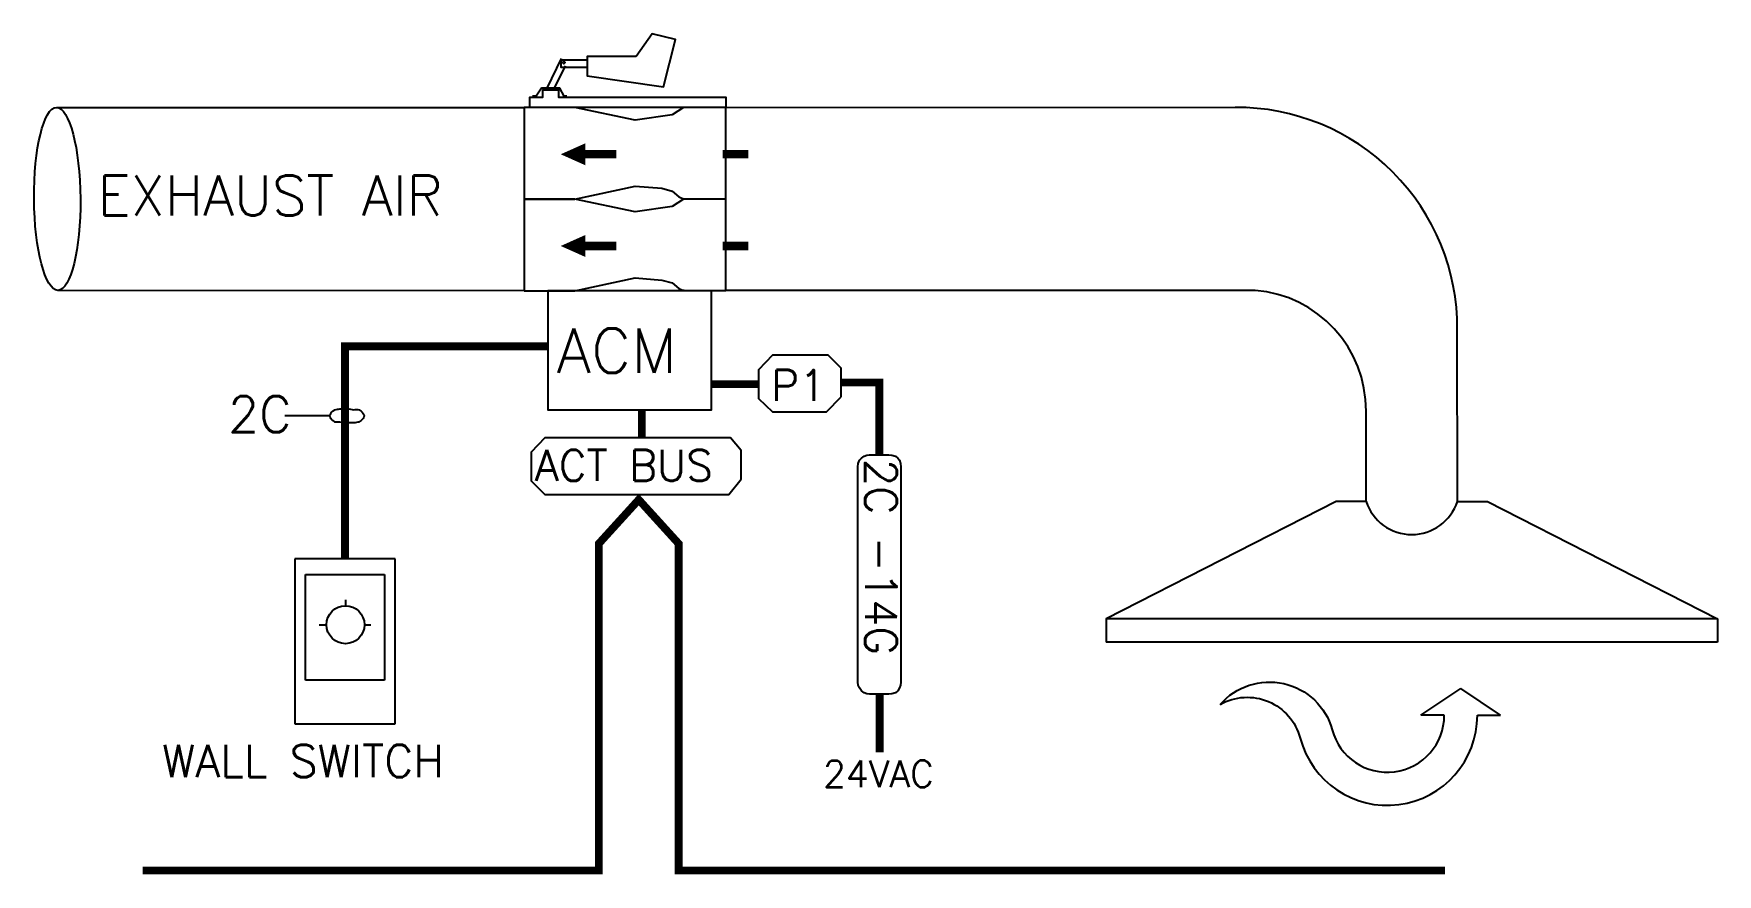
# Model space of a CAD drawing. Extents: x 613 to 1013, y 512 to 711.
import ezdxf

# ---------------------------------------------------------------- set-up
doc = ezdxf.new("R2010")
doc.units = 0
doc.header["$LTSCALE"] = 96
doc.header["$MEASUREMENT"] = 0
doc.linetypes.add('3-DASH', pattern=[0.0625, 0.03125, -0.03125])
doc.layers.get('0').update_dxf_attribs({"linetype": 'CONTINUOUS'})
for name, color, linetype in [('Field_Wiring', 160, '3-DASH'), ('GEX', 7, 'CONTINUOUS'), ('HOOD', 7, 'CONTINUOUS'), ('SUP', 7, 'CONTINUOUS')]:
    doc.layers.add(name, color=color, linetype=linetype)
doc.styles.get("Standard").update_dxf_attribs({"font": 'ROMANS'})

msp = doc.modelspace()

# ---------------------------------------------------------------- linework, layer by layer
msp.add_ellipse((618.9, 672.18), major_axis=(-0.17, 21.71), ratio=0.253271)
at = {"layer": 'Field_Wiring', "color": 7}
for p, q in [((687.31, 577.03), (687.31, 575.63)), ((681.11, 571.13), (682.81, 571.13)), ((691.81, 571.13), (693.31, 571.13))]:
    msp.add_line(p, q, dxfattribs=at)
at = {"layer": 'Field_Wiring', "color": 7, "linetype": 'ByBlock'}
msp.add_circle((687.31, 571.13), 4.5, dxfattribs=at)
at = {"layer": 'GEX', "color": 7, "linetype": 'Continuous', "lineweight": 25}
msp.add_lwpolyline([(774.19, 650.37), (735.36, 650.37), (735.36, 622.15), (774.19, 622.15)], close=True, dxfattribs=at)
at = {"layer": 'GEX', "color": 7, "linetype": 'Continuous'}
msp.add_lwpolyline([(805, 625.2), (805, 632.05), (801.87, 635.06), (788.65, 635.06), (785.34, 631.65), (785.34, 624.8), (788.65, 621.61), (801.52, 621.61)], close=True, dxfattribs=at)
at = {"layer": 'GEX', "color": 7, "linetype": 'Continuous', "const_width": 1.85}
for points in [[(785.34, 628.22), (774.19, 628.22)], [(805, 628.63), (814.03, 628.63), (814.03, 611.45)], [(948.34, 512.82), (766.4, 512.82), (766.4, 590.37), (756.93, 600.8), (747.45, 590.37), (747.45, 585.56)], [(747.45, 586.55), (747.45, 512.82), (639.19, 512.82)]]:
    msp.add_lwpolyline(points, dxfattribs=at)
at = {"layer": 'GEX', "color": 7, "linetype": 'Continuous', "lineweight": 20, "const_width": 1.85}
msp.add_lwpolyline([(757.64, 615.51), (757.64, 622.29)], dxfattribs=at)
at = {"layer": 'HOOD', "color": 0}
for p, q in [((618.73, 693.9), (729.7, 693.9)), ((741.77, 693.9), (729.7, 693.9)), ((729.7, 693.9), (729.7, 672.13)), ((756.09, 690.85), (741.77, 693.9)), ((764.9, 692.1), (756.09, 690.85)), ((767.59, 693.89), (764.9, 692.1)), ((777.61, 693.89), (767.59, 693.89)), ((777.61, 672.23), (777.61, 693.89)), ((741.77, 672.13), (729.7, 672.13)), ((729.7, 672.13), (729.7, 650.37)), ((729.7, 672.13), (741.77, 672.13)), ((741.77, 672.13), (756.09, 675.18)), ((756.09, 669.09), (741.77, 672.13)), ((756.09, 675.18), (762.45, 674.69)), ((762.45, 674.69), (764.9, 674.02)), ((764.9, 674.02), (766.47, 672.69)), ((767.59, 672.13), (764.9, 670.34)), ((766.47, 672.69), (767.59, 672.23)), ((767.59, 672.23), (777.61, 672.23)), ((777.61, 672.13), (767.59, 672.13)), ((777.61, 650.46), (777.61, 672.13)), ((764.9, 670.34), (756.09, 669.09)), ((741.77, 650.37), (756.09, 653.42)), ((756.09, 653.42), (762.45, 652.93)), ((762.45, 652.93), (764.9, 652.25)), ((764.9, 652.25), (766.47, 650.93)), ((729.7, 650.37), (619.07, 650.47)), ((729.7, 650.37), (741.77, 650.37)), ((766.47, 650.93), (767.59, 650.46)), ((767.75, 650.46), (767.59, 650.46)), ((767.59, 650.46), (777.61, 650.46)), ((683.6, 620.7), (672.95, 620.67)), ((675.32, 586.76), (675.32, 547.58)), ((699.09, 586.76), (675.32, 586.76)), ((699.09, 547.58), (699.09, 586.76)), ((677.82, 558), (677.82, 583.01)), ((677.82, 583.01), (696.59, 583.01)), ((696.59, 583.01), (696.59, 558)), ((1012.95, 572.51), (867.87, 572.51)), ((1012.95, 567.01), (867.87, 567.01)), ((696.59, 558), (677.82, 558)), ((942.61, 549.64), (952.06, 555.97)), ((961.52, 549.64), (952.06, 555.97)), ((675.32, 547.58), (699.09, 547.58)), ((948.13, 549.64), (942.61, 549.64)), ((955.99, 549.64), (961.52, 549.64))]:
    msp.add_line(p, q, dxfattribs=at)
for points, format in [([(738.41, 682.77, 0, 5.23, 0), (744.27, 682.77, 5.23, 5.23, 0)], "xyseb"), ([(738.41, 661.01, 0, 5.23, 0), (744.27, 661.01, 5.23, 5.23, 0)], "xyseb"), ([(894.97, 552.22, -0.59764), (921.53, 546.22, 0.879477), (948.13, 549.64, 0.955288)], "xyb"), ([(894.97, 552.22, -0.492611), (913.93, 544.23, 0.879477), (955.99, 549.64, 2.238656)], "xyb")]:
    msp.add_lwpolyline(points, format=format, dxfattribs=at)
at = {"layer": 'HOOD', "color": 0, "const_width": 2.04}
for points in [[(742.71, 682.79), (751.63, 682.79)], [(776.83, 682.79), (782.98, 682.79)], [(742.71, 661.03), (751.63, 661.03)], [(776.83, 661.03), (782.98, 661.03)]]:
    msp.add_lwpolyline(points, dxfattribs=at)
at = {"layer": 'HOOD', "color": 0, "linetype": 'Continuous', "const_width": 1.89}
msp.add_lwpolyline([(687.21, 586.76), (687.21, 586.76), (687.21, 637.22), (735.36, 637.22)], dxfattribs=at)
at = {"layer": 'HOOD', "color": 0}
msp.add_lwpolyline([(683.6, 620.7, -0.189716), (683.83, 621.29, -0.100949), (684.79, 622.16, -0.059135), (686.01, 622.33, -0.045568), (687.67, 622.34, -0.045568), (689.32, 622.16, -0.059135), (690.54, 622.16, -0.100949), (691.5, 621.29, -0.189716), (691.73, 620.7, -0.189716), (691.5, 620.1, -0.100949), (690.54, 619.23, -0.059135), (689.32, 619.06, -0.045568), (687.67, 619.05, -0.045568), (686.01, 619.23, -0.059135), (684.79, 619.23, -0.100949), (683.83, 620.1, -0.189716)], format="xyb", close=True, dxfattribs=at)
for points in [[(929.58, 600.39), (922.46, 600.39), (867.87, 572.51), (867.87, 567.01)], [(951.24, 600.39), (958.36, 600.39), (1012.95, 572.51), (1012.95, 567.01)]]:
    msp.add_lwpolyline(points, dxfattribs=at)
msp.add_arc((940.41, 603.94), 11.4, 198.1806, 341.8194, dxfattribs=at)
at = {"layer": 'SUP', "color": 7, "linetype": 'Continuous', "lineweight": 25}
for p, q in [((901.46, 693.83), (777.61, 693.89)), ((903.23, 650.48), (777.61, 650.46)), ((951.24, 600.39), (951.22, 641.19)), ((929.58, 600.39), (929.58, 621.81))]:
    msp.add_line(p, q, dxfattribs=at)
for points in [[(756.29, 706), (744.66, 706), (744.66, 701.37), (762.77, 698.75), (765.69, 710), (760.15, 711.39)], [(738.83, 704.55), (738.99, 704.7), (739.14, 704.85), (739.3, 704.7), (739.45, 704.55), (739.3, 704.39), (739.14, 704.24), (738.99, 704.39)], [(777.61, 693.89), (731.07, 693.89), (731.07, 696.35), (734.15, 696.35), (734.15, 698.05), (737.85, 698.05), (737.85, 696.35), (777.61, 696.35)]]:
    msp.add_lwpolyline(points, close=True, dxfattribs=at)
for points in [[(738.53, 705.47), (735.08, 698.43)], [(736.93, 698.43), (739.52, 703.76)], [(744.81, 705.08), (738.45, 705.08), (738.45, 703.47), (744.54, 703.47)], [(739.86, 696.58), (739.24, 696.58), (738.17, 698.43), (733.85, 698.43), (732.62, 696.58), (731.69, 696.58)]]:
    msp.add_lwpolyline(points, dxfattribs=at)
at = {"layer": 'SUP', "color": 7, "linetype": 'Continuous'}
msp.add_lwpolyline([(781.22, 605.64), (781.22, 612.49), (778.7, 615.5), (734.67, 615.5), (731.37, 612.09), (731.37, 605.24), (734.67, 602.05), (778.35, 602.05)], close=True, dxfattribs=at)
at = {"layer": 'SUP', "color": 7, "lineweight": 25, "transparency": 33554687}
msp.add_lwpolyline([(811.74, 554.63), (811.09, 554.74), (810.44, 554.96), (809.78, 555.4), (809.35, 556.16), (809.02, 556.81), (808.91, 557.47), (808.91, 608.61), (809.02, 609.38), (809.35, 610.14), (809.78, 610.68), (810.44, 611.12), (811.09, 611.34), (811.74, 611.45), (816.32, 611.45), (816.98, 611.34), (817.85, 611.12), (818.39, 610.68), (818.83, 610.14), (819.05, 609.38), (819.15, 608.61), (819.15, 557.47), (819.05, 556.81), (818.83, 556.16), (818.39, 555.4), (817.85, 554.96), (816.98, 554.74), (816.32, 554.63)], close=True, dxfattribs=at)
at = {"layer": 'SUP', "color": 7, "linetype": 'Continuous', "const_width": 1.85}
msp.add_lwpolyline([(814.12, 554.63), (814.12, 540.84)], dxfattribs=at)
at = {"layer": 'SUP', "color": 7, "linetype": 'Continuous', "lineweight": 25}
for centre, radius, start, end in [((898.88, 641.54), 52.35, 359.6125, 90.3951), ((900.94, 621.93), 28.64, 359.7502, 85.4134)]:
    msp.add_arc(centre, radius, start, end, dxfattribs=at)

# ---------------------------------------------------------------- texts
at = {"layer": 'GEX', "color": 7, "linetype": 'Continuous'}
for s, height, p in [('ACM', 10.578, (737.45, 630.88)), ('P1', 7.354, (788.39, 624.24))]:
    msp.add_text(s, height=height, dxfattribs=at).set_placement(p)
at = {"layer": 'HOOD', "color": 0}
for s, height, p in [('EXHAUST AIR', 9.5557, (628.52, 668.21)), ('2C', 8.589, (659.45, 616.79)), ('WALL SWITCH', 7.6941, (643.76, 534.95))]:
    msp.add_text(s, height=height, dxfattribs=at).set_placement(p)
at = {"layer": 'SUP', "color": 7, "linetype": 'Continuous'}
msp.add_text('ACT BUS', height=7.354, dxfattribs=at).set_placement((732.27, 605.24))
at = {"layer": 'SUP', "color": 7, "ltscale": 2}
msp.add_text('2C -14G', height=7.54, rotation=270, dxfattribs=at).set_placement((810.65, 610.48))
at = {"layer": 'SUP', "color": 7, "transparency": 33554687}
msp.add_text('24VAC', height=6.343, dxfattribs=at).set_placement((800.66, 532.56))

doc.saveas('drawing.dxf')
